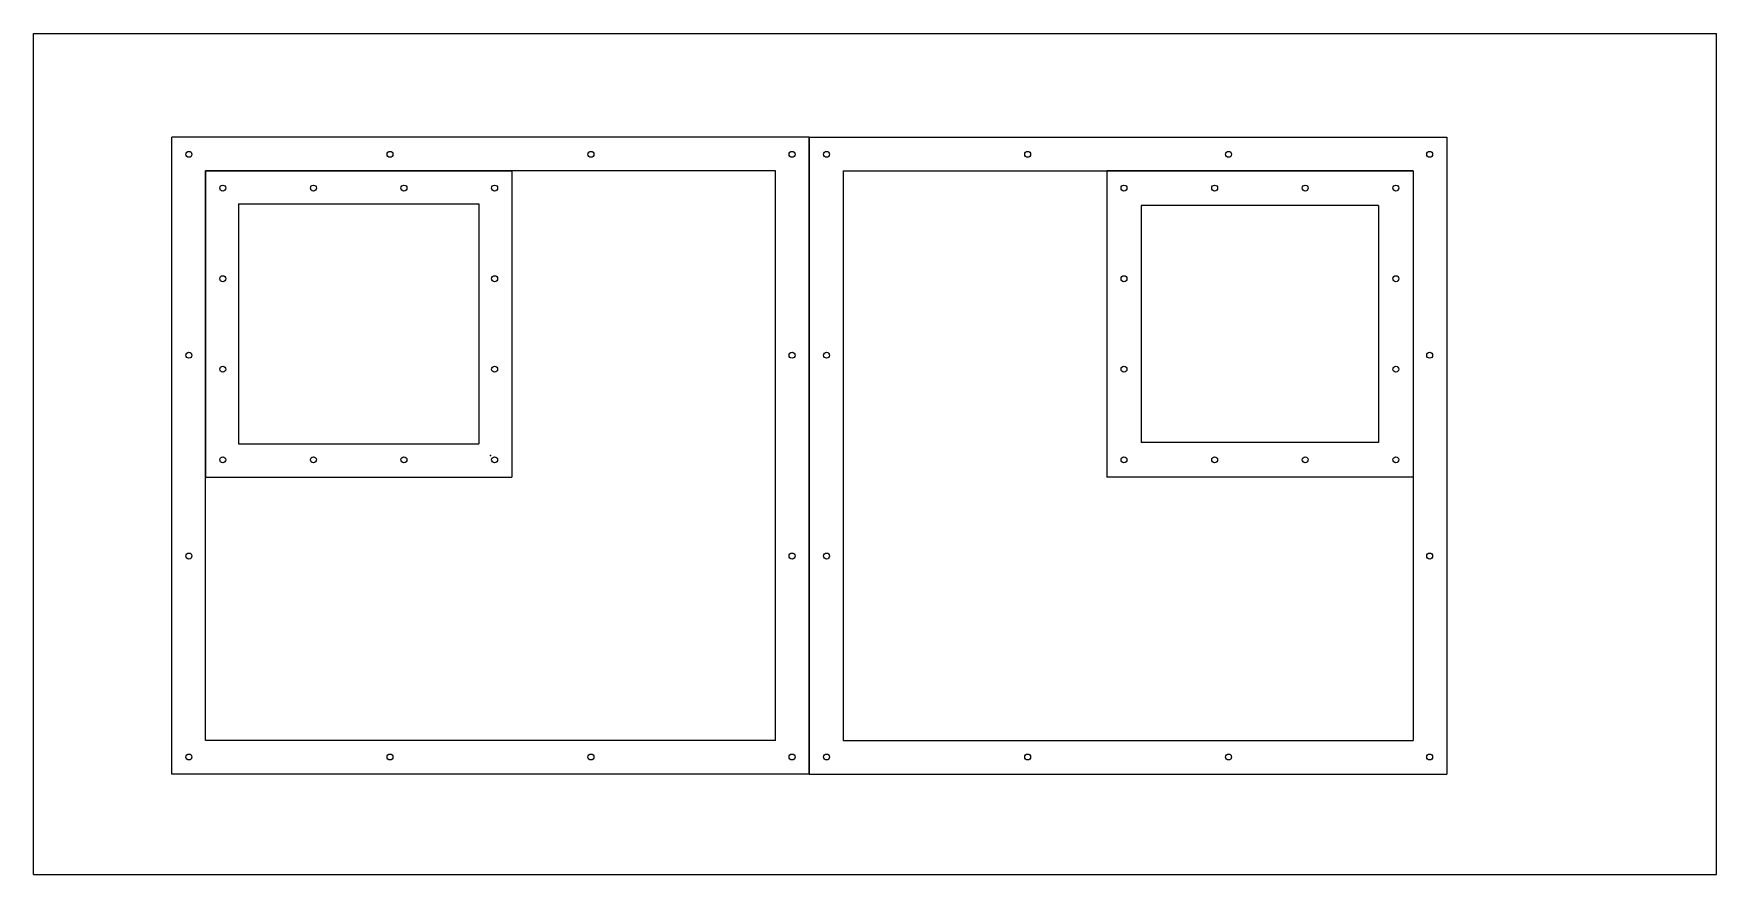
# Model space of a CAD drawing. Header units: millimetres. Extents: x 0 to 1219, y 0 to 610.
import ezdxf

# ---------------------------------------------------------------- set-up
doc = ezdxf.new("R2010")
doc.units = ezdxf.units.MM
doc.header["$PDSIZE"] = -1

msp = doc.modelspace()

# ---------------------------------------------------------------- linework, layer by layer
at = {"color": 7, "linetype": 'Continuous'}
for p, q in [((0, 0), (0, 609.6)), ((0, 609.6), (1219.2, 609.6)), ((1219.2, 0), (1219.2, 609.6)), ((562, 534.6), (100, 534.6)), ((100, 72.6), (100, 534.6)), ((562, 72.6), (562, 534.6)), ((562, 534.6), (1024, 534.6)), ((562, 534.6), (562, 72.6)), ((1024, 534.6), (1024, 72.6)), ((537.5, 510.1), (124.5, 510.1)), ((124.5, 97.1), (124.5, 510.1)), ((124.5, 510.1), (346.5, 510.1)), ((124.5, 510.1), (124.5, 288.1)), ((346.5, 510.1), (346.5, 288.1)), ((537.5, 97.1), (537.5, 510.1)), ((586.5, 510.1), (999.5, 510.1)), ((586.5, 510.1), (586.5, 97.1)), ((777.5, 510.1), (777.5, 288.1)), ((999.5, 510.1), (777.5, 510.1)), ((999.5, 510.1), (999.5, 97.1)), ((999.5, 510.1), (999.5, 288.1)), ((148.5, 486.1), (322.5, 486.1)), ((148.5, 486.1), (148.5, 312.1)), ((322.5, 486.1), (322.5, 312.1)), ((802.5, 485.1), (802.5, 313.1)), ((974.5, 485.1), (802.5, 485.1)), ((974.5, 485.1), (974.5, 313.1)), ((148.5, 312.1), (322.5, 312.1)), ((974.5, 313.1), (802.5, 313.1)), ((124.5, 288.1), (346.5, 288.1)), ((999.5, 288.1), (777.5, 288.1)), ((537.5, 97.1), (124.5, 97.1)), ((586.5, 97.1), (999.5, 97.1)), ((562, 72.6), (100, 72.6)), ((562, 72.6), (1024, 72.6)), ((0, 0), (1219.2, 0))]:
    msp.add_line(p, q, dxfattribs=at)
for centre in [(112.5, 522.1), (258.2, 522.1), (403.8, 522.1), (549.5, 522.1), (574.5, 522.1), (720.2, 522.1), (865.8, 522.1), (1011.5, 522.1), (137, 497.6), (202.7, 497.6), (268.3, 497.6), (334, 497.6), (790, 497.6), (855.7, 497.6), (921.3, 497.6), (987, 497.6), (137, 431.9), (334, 431.9), (790, 431.9), (987, 431.9), (112.5, 376.4), (549.5, 376.4), (574.5, 376.4), (1011.5, 376.4), (137, 366.3), (334, 366.3), (790, 366.3), (987, 366.3), (137, 300.6), (202.7, 300.6), (268.3, 300.6), (334, 300.6), (790, 300.6), (855.7, 300.6), (921.3, 300.6), (987, 300.6), (112.5, 230.8), (549.5, 230.8), (574.5, 230.8), (1011.5, 230.8), (112.5, 85.1), (258.2, 85.1), (403.8, 85.1), (549.5, 85.1), (574.5, 85.1), (574.5, 85.1), (720.2, 85.1), (865.8, 85.1), (1011.5, 85.1), (1011.5, 85.1)]:
    msp.add_circle(centre, 2.15, dxfattribs=at)
msp.add_point((331, 303.6), dxfattribs=at)
msp.add_point((331, 303.6), dxfattribs=at)
msp.add_point((331, 303.6), dxfattribs=at)

doc.saveas('drawing.dxf')
